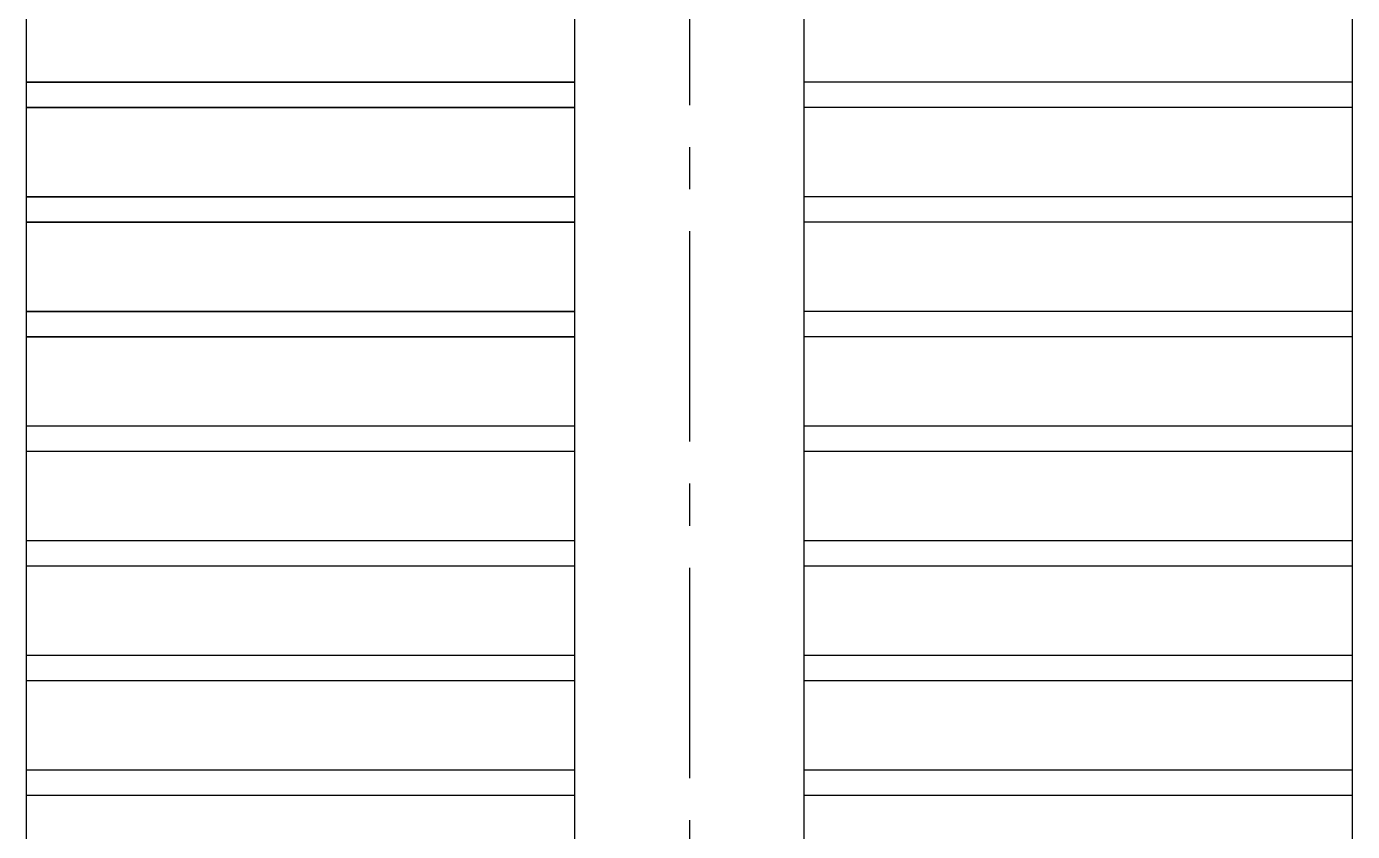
# Model space of a CAD drawing. Header units: millimetres. Extents: x 183355 to 194386, y -190559 to -183233.
# Drawn here: x 185522 to 186042, y -186841 to -186525 of the extents above; entities that cross this region are included whole.
import ezdxf

# ---------------------------------------------------------------- set-up
doc = ezdxf.new("R2010")
doc.units = ezdxf.units.MM
doc.header["$LTSCALE"] = 13
doc.linetypes.add('CENTERX2', pattern=[101.6, 63.5, -12.7, 12.7, -12.7])
doc.layers.add('1', color=4, linetype='Continuous')
doc.layers.add('标注、文本', color=3, linetype='Continuous', lineweight=25)

# ---------------------------------------------------------------- blocks, each defined once
blk = doc.blocks.new('A$C43ED4F5E')
at = {"layer": '1', "color": 1, "linetype": 'CENTERX2', "lineweight": -3, "ltscale": 0.1}
blk.add_line((840, 991.39), (840, 0), dxfattribs=at)
blk.add_line((840, 991.39), (840, 0), dxfattribs=at)
blk.add_line((840, 991.39), (840, 0), dxfattribs=at)
blk.add_line((840, 991.39), (840, 0), dxfattribs=at)
at = {"layer": '1', "ltscale": 5}
for p, q in [((795, 33.71), (795, 948.71)), ((795, 33.71), (795, 948.71)), ((885, 33.71), (885, 948.71)), ((885, 33.71), (885, 948.71)), ((580, 103.71), (580, 923.71)), ((580, 103.71), (580, 923.71)), ((1100, 103.71), (1100, 923.71)), ((1100, 103.71), (1100, 923.71)), ((795, 653.71), (580, 653.71)), ((795, 653.71), (580, 653.71)), ((795, 653.71), (580, 653.71)), ((795, 653.71), (580, 653.71)), ((580, 653.71), (795, 653.71)), ((580, 653.71), (795, 653.71)), ((795, 653.71), (580, 653.71)), ((795, 653.71), (580, 653.71)), ((795, 653.71), (580, 653.71)), ((795, 653.71), (580, 653.71)), ((580, 653.71), (795, 653.71)), ((580, 653.71), (795, 653.71)), ((795, 653.71), (580, 653.71)), ((795, 653.71), (580, 653.71)), ((795, 653.71), (580, 653.71)), ((795, 653.71), (580, 653.71)), ((580, 653.71), (795, 653.71)), ((580, 653.71), (795, 653.71)), ((795, 653.71), (580, 653.71)), ((795, 653.71), (580, 653.71)), ((795, 653.71), (580, 653.71)), ((795, 653.71), (580, 653.71)), ((580, 653.71), (795, 653.71)), ((580, 653.71), (795, 653.71)), ((1100, 653.71), (885, 653.71)), ((1100, 653.71), (885, 653.71)), ((1100, 653.71), (885, 653.71)), ((1100, 653.71), (885, 653.71)), ((1100, 653.71), (885, 653.71)), ((1100, 653.71), (885, 653.71)), ((1100, 653.71), (885, 653.71)), ((1100, 653.71), (885, 653.71)), ((1100, 653.71), (885, 653.71)), ((1100, 653.71), (885, 653.71)), ((1100, 653.71), (885, 653.71)), ((1100, 653.71), (885, 653.71)), ((1100, 653.71), (885, 653.71)), ((1100, 653.71), (885, 653.71)), ((1100, 653.71), (885, 653.71)), ((1100, 653.71), (885, 653.71)), ((795, 643.71), (580, 643.71)), ((795, 643.71), (580, 643.71)), ((795, 643.71), (580, 643.71)), ((795, 643.71), (580, 643.71)), ((580, 643.71), (795, 643.71)), ((795, 643.71), (580, 643.71)), ((795, 643.71), (580, 643.71)), ((795, 643.71), (580, 643.71)), ((795, 643.71), (580, 643.71)), ((580, 643.71), (795, 643.71)), ((795, 643.71), (580, 643.71)), ((795, 643.71), (580, 643.71)), ((795, 643.71), (580, 643.71)), ((795, 643.71), (580, 643.71)), ((580, 643.71), (795, 643.71)), ((795, 643.71), (580, 643.71)), ((795, 643.71), (580, 643.71)), ((795, 643.71), (580, 643.71)), ((795, 643.71), (580, 643.71)), ((580, 643.71), (795, 643.71)), ((1100, 643.71), (885, 643.71)), ((1100, 643.71), (885, 643.71)), ((1100, 643.71), (885, 643.71)), ((1100, 643.71), (885, 643.71)), ((1100, 643.71), (885, 643.71)), ((1100, 643.71), (885, 643.71)), ((1100, 643.71), (885, 643.71)), ((1100, 643.71), (885, 643.71)), ((1100, 643.71), (885, 643.71)), ((1100, 643.71), (885, 643.71)), ((1100, 643.71), (885, 643.71)), ((1100, 643.71), (885, 643.71)), ((795, 608.71), (580, 608.71)), ((795, 608.71), (580, 608.71)), ((795, 608.71), (580, 608.71)), ((795, 608.71), (580, 608.71)), ((580, 608.71), (795, 608.71)), ((580, 608.71), (795, 608.71)), ((795, 608.71), (580, 608.71)), ((795, 608.71), (580, 608.71)), ((795, 608.71), (580, 608.71)), ((795, 608.71), (580, 608.71)), ((580, 608.71), (795, 608.71)), ((580, 608.71), (795, 608.71)), ((795, 608.71), (580, 608.71)), ((795, 608.71), (580, 608.71)), ((795, 608.71), (580, 608.71)), ((795, 608.71), (580, 608.71)), ((580, 608.71), (795, 608.71)), ((580, 608.71), (795, 608.71)), ((795, 608.71), (580, 608.71)), ((795, 608.71), (580, 608.71)), ((795, 608.71), (580, 608.71)), ((795, 608.71), (580, 608.71)), ((580, 608.71), (795, 608.71)), ((580, 608.71), (795, 608.71)), ((1100, 608.71), (885, 608.71)), ((1100, 608.71), (885, 608.71)), ((1100, 608.71), (885, 608.71)), ((1100, 608.71), (885, 608.71)), ((1100, 608.71), (885, 608.71)), ((1100, 608.71), (885, 608.71)), ((1100, 608.71), (885, 608.71)), ((1100, 608.71), (885, 608.71)), ((1100, 608.71), (885, 608.71)), ((1100, 608.71), (885, 608.71)), ((1100, 608.71), (885, 608.71)), ((1100, 608.71), (885, 608.71)), ((1100, 608.71), (885, 608.71)), ((1100, 608.71), (885, 608.71)), ((1100, 608.71), (885, 608.71)), ((1100, 608.71), (885, 608.71)), ((795, 598.71), (580, 598.71)), ((795, 598.71), (580, 598.71)), ((795, 598.71), (580, 598.71)), ((795, 598.71), (580, 598.71)), ((580, 598.71), (795, 598.71)), ((795, 598.71), (580, 598.71)), ((795, 598.71), (580, 598.71)), ((795, 598.71), (580, 598.71)), ((795, 598.71), (580, 598.71)), ((580, 598.71), (795, 598.71)), ((795, 598.71), (580, 598.71)), ((795, 598.71), (580, 598.71)), ((795, 598.71), (580, 598.71)), ((795, 598.71), (580, 598.71)), ((580, 598.71), (795, 598.71)), ((795, 598.71), (580, 598.71)), ((795, 598.71), (580, 598.71)), ((795, 598.71), (580, 598.71)), ((795, 598.71), (580, 598.71)), ((580, 598.71), (795, 598.71)), ((1100, 598.71), (885, 598.71)), ((1100, 598.71), (885, 598.71)), ((1100, 598.71), (885, 598.71)), ((1100, 598.71), (885, 598.71)), ((1100, 598.71), (885, 598.71)), ((1100, 598.71), (885, 598.71)), ((1100, 598.71), (885, 598.71)), ((1100, 598.71), (885, 598.71)), ((1100, 598.71), (885, 598.71)), ((1100, 598.71), (885, 598.71)), ((1100, 598.71), (885, 598.71)), ((1100, 598.71), (885, 598.71)), ((795, 563.71), (580, 563.71)), ((795, 563.71), (580, 563.71)), ((795, 563.71), (580, 563.71)), ((795, 563.71), (580, 563.71)), ((580, 563.71), (795, 563.71)), ((580, 563.71), (795, 563.71)), ((795, 563.71), (580, 563.71)), ((795, 563.71), (580, 563.71)), ((795, 563.71), (580, 563.71)), ((795, 563.71), (580, 563.71)), ((580, 563.71), (795, 563.71)), ((580, 563.71), (795, 563.71)), ((795, 563.71), (580, 563.71)), ((795, 563.71), (580, 563.71)), ((795, 563.71), (580, 563.71)), ((795, 563.71), (580, 563.71)), ((580, 563.71), (795, 563.71)), ((580, 563.71), (795, 563.71)), ((795, 563.71), (580, 563.71)), ((795, 563.71), (580, 563.71)), ((795, 563.71), (580, 563.71)), ((795, 563.71), (580, 563.71)), ((580, 563.71), (795, 563.71)), ((580, 563.71), (795, 563.71)), ((1100, 563.71), (885, 563.71)), ((1100, 563.71), (885, 563.71)), ((1100, 563.71), (885, 563.71)), ((1100, 563.71), (885, 563.71)), ((1100, 563.71), (885, 563.71)), ((1100, 563.71), (885, 563.71)), ((1100, 563.71), (885, 563.71)), ((1100, 563.71), (885, 563.71)), ((1100, 563.71), (885, 563.71)), ((1100, 563.71), (885, 563.71)), ((1100, 563.71), (885, 563.71)), ((1100, 563.71), (885, 563.71)), ((1100, 563.71), (885, 563.71)), ((1100, 563.71), (885, 563.71)), ((1100, 563.71), (885, 563.71)), ((1100, 563.71), (885, 563.71)), ((795, 553.71), (580, 553.71)), ((795, 553.71), (580, 553.71)), ((795, 553.71), (580, 553.71)), ((795, 553.71), (580, 553.71)), ((580, 553.71), (795, 553.71)), ((795, 553.71), (580, 553.71)), ((795, 553.71), (580, 553.71)), ((795, 553.71), (580, 553.71)), ((795, 553.71), (580, 553.71)), ((580, 553.71), (795, 553.71)), ((795, 553.71), (580, 553.71)), ((795, 553.71), (580, 553.71)), ((795, 553.71), (580, 553.71)), ((795, 553.71), (580, 553.71)), ((580, 553.71), (795, 553.71)), ((795, 553.71), (580, 553.71)), ((795, 553.71), (580, 553.71)), ((795, 553.71), (580, 553.71)), ((795, 553.71), (580, 553.71)), ((580, 553.71), (795, 553.71)), ((1100, 553.71), (885, 553.71)), ((1100, 553.71), (885, 553.71)), ((1100, 553.71), (885, 553.71)), ((1100, 553.71), (885, 553.71)), ((1100, 553.71), (885, 553.71)), ((1100, 553.71), (885, 553.71)), ((1100, 553.71), (885, 553.71)), ((1100, 553.71), (885, 553.71)), ((1100, 553.71), (885, 553.71)), ((1100, 553.71), (885, 553.71)), ((1100, 553.71), (885, 553.71)), ((1100, 553.71), (885, 553.71)), ((795, 518.71), (580, 518.71)), ((795, 518.71), (580, 518.71)), ((795, 518.71), (580, 518.71)), ((795, 518.71), (580, 518.71)), ((1100, 518.71), (885, 518.71)), ((1100, 518.71), (885, 518.71)), ((795, 508.71), (580, 508.71)), ((795, 508.71), (580, 508.71)), ((795, 508.71), (580, 508.71)), ((795, 508.71), (580, 508.71)), ((1100, 508.71), (885, 508.71)), ((1100, 508.71), (885, 508.71)), ((795, 473.71), (580, 473.71)), ((795, 473.71), (580, 473.71)), ((795, 473.71), (580, 473.71)), ((795, 473.71), (580, 473.71)), ((1100, 473.71), (885, 473.71)), ((1100, 473.71), (885, 473.71)), ((795, 463.71), (580, 463.71)), ((795, 463.71), (580, 463.71)), ((795, 463.71), (580, 463.71)), ((795, 463.71), (580, 463.71)), ((1100, 463.71), (885, 463.71)), ((1100, 463.71), (885, 463.71)), ((795, 428.71), (580, 428.71)), ((795, 428.71), (580, 428.71)), ((795, 428.71), (580, 428.71)), ((795, 428.71), (580, 428.71)), ((1100, 428.71), (885, 428.71)), ((1100, 428.71), (885, 428.71)), ((795, 418.71), (580, 418.71)), ((795, 418.71), (580, 418.71)), ((795, 418.71), (580, 418.71)), ((795, 418.71), (580, 418.71)), ((1100, 418.71), (885, 418.71)), ((1100, 418.71), (885, 418.71)), ((795, 383.71), (580, 383.71)), ((795, 383.71), (580, 383.71)), ((795, 383.71), (580, 383.71)), ((795, 383.71), (580, 383.71)), ((1100, 383.71), (885, 383.71)), ((1100, 383.71), (885, 383.71)), ((795, 373.71), (580, 373.71)), ((795, 373.71), (580, 373.71)), ((795, 373.71), (580, 373.71)), ((795, 373.71), (580, 373.71)), ((1100, 373.71), (885, 373.71)), ((1100, 373.71), (885, 373.71))]:
    blk.add_line(p, q, dxfattribs=at)
at = {"layer": '标注、文本', "color": 4, "lineweight": 30}
for p, q in [((795, 33.71), (795, 948.71)), ((795, 33.71), (795, 948.71)), ((885, 33.71), (885, 948.71)), ((885, 33.71), (885, 948.71)), ((580, 103.71), (580, 923.71)), ((580, 103.71), (580, 923.71)), ((1100, 103.71), (1100, 923.71)), ((1100, 103.71), (1100, 923.71)), ((795, 653.71), (580, 653.71)), ((795, 653.71), (580, 653.71)), ((795, 653.71), (580, 653.71)), ((795, 653.71), (580, 653.71)), ((580, 653.71), (795, 653.71)), ((580, 653.71), (795, 653.71)), ((795, 653.71), (580, 653.71)), ((795, 653.71), (580, 653.71)), ((795, 653.71), (580, 653.71)), ((795, 653.71), (580, 653.71)), ((580, 653.71), (795, 653.71)), ((580, 653.71), (795, 653.71)), ((795, 653.71), (580, 653.71)), ((795, 653.71), (580, 653.71)), ((795, 653.71), (580, 653.71)), ((795, 653.71), (580, 653.71)), ((580, 653.71), (795, 653.71)), ((580, 653.71), (795, 653.71)), ((795, 653.71), (580, 653.71)), ((795, 653.71), (580, 653.71)), ((795, 653.71), (580, 653.71)), ((795, 653.71), (580, 653.71)), ((580, 653.71), (795, 653.71)), ((580, 653.71), (795, 653.71)), ((1100, 653.71), (885, 653.71)), ((1100, 653.71), (885, 653.71)), ((1100, 653.71), (885, 653.71)), ((1100, 653.71), (885, 653.71)), ((1100, 653.71), (885, 653.71)), ((1100, 653.71), (885, 653.71)), ((1100, 653.71), (885, 653.71)), ((1100, 653.71), (885, 653.71)), ((1100, 653.71), (885, 653.71)), ((1100, 653.71), (885, 653.71)), ((1100, 653.71), (885, 653.71)), ((1100, 653.71), (885, 653.71)), ((1100, 653.71), (885, 653.71)), ((1100, 653.71), (885, 653.71)), ((1100, 653.71), (885, 653.71)), ((1100, 653.71), (885, 653.71)), ((795, 643.71), (580, 643.71)), ((795, 643.71), (580, 643.71)), ((795, 643.71), (580, 643.71)), ((795, 643.71), (580, 643.71)), ((580, 643.71), (795, 643.71)), ((795, 643.71), (580, 643.71)), ((795, 643.71), (580, 643.71)), ((795, 643.71), (580, 643.71)), ((795, 643.71), (580, 643.71)), ((580, 643.71), (795, 643.71)), ((795, 643.71), (580, 643.71)), ((795, 643.71), (580, 643.71)), ((795, 643.71), (580, 643.71)), ((795, 643.71), (580, 643.71)), ((580, 643.71), (795, 643.71)), ((795, 643.71), (580, 643.71)), ((795, 643.71), (580, 643.71)), ((795, 643.71), (580, 643.71)), ((795, 643.71), (580, 643.71)), ((580, 643.71), (795, 643.71)), ((1100, 643.71), (885, 643.71)), ((1100, 643.71), (885, 643.71)), ((1100, 643.71), (885, 643.71)), ((1100, 643.71), (885, 643.71)), ((1100, 643.71), (885, 643.71)), ((1100, 643.71), (885, 643.71)), ((1100, 643.71), (885, 643.71)), ((1100, 643.71), (885, 643.71)), ((1100, 643.71), (885, 643.71)), ((1100, 643.71), (885, 643.71)), ((1100, 643.71), (885, 643.71)), ((1100, 643.71), (885, 643.71)), ((795, 608.71), (580, 608.71)), ((795, 608.71), (580, 608.71)), ((795, 608.71), (580, 608.71)), ((795, 608.71), (580, 608.71)), ((580, 608.71), (795, 608.71)), ((580, 608.71), (795, 608.71)), ((795, 608.71), (580, 608.71)), ((795, 608.71), (580, 608.71)), ((795, 608.71), (580, 608.71)), ((795, 608.71), (580, 608.71)), ((580, 608.71), (795, 608.71)), ((580, 608.71), (795, 608.71)), ((795, 608.71), (580, 608.71)), ((795, 608.71), (580, 608.71)), ((795, 608.71), (580, 608.71)), ((795, 608.71), (580, 608.71)), ((580, 608.71), (795, 608.71)), ((580, 608.71), (795, 608.71)), ((795, 608.71), (580, 608.71)), ((795, 608.71), (580, 608.71)), ((795, 608.71), (580, 608.71)), ((795, 608.71), (580, 608.71)), ((580, 608.71), (795, 608.71)), ((580, 608.71), (795, 608.71)), ((1100, 608.71), (885, 608.71)), ((1100, 608.71), (885, 608.71)), ((1100, 608.71), (885, 608.71)), ((1100, 608.71), (885, 608.71)), ((1100, 608.71), (885, 608.71)), ((1100, 608.71), (885, 608.71)), ((1100, 608.71), (885, 608.71)), ((1100, 608.71), (885, 608.71)), ((1100, 608.71), (885, 608.71)), ((1100, 608.71), (885, 608.71)), ((1100, 608.71), (885, 608.71)), ((1100, 608.71), (885, 608.71)), ((1100, 608.71), (885, 608.71)), ((1100, 608.71), (885, 608.71)), ((1100, 608.71), (885, 608.71)), ((1100, 608.71), (885, 608.71)), ((795, 598.71), (580, 598.71)), ((795, 598.71), (580, 598.71)), ((795, 598.71), (580, 598.71)), ((795, 598.71), (580, 598.71)), ((580, 598.71), (795, 598.71)), ((795, 598.71), (580, 598.71)), ((795, 598.71), (580, 598.71)), ((795, 598.71), (580, 598.71)), ((795, 598.71), (580, 598.71)), ((580, 598.71), (795, 598.71)), ((795, 598.71), (580, 598.71)), ((795, 598.71), (580, 598.71)), ((795, 598.71), (580, 598.71)), ((795, 598.71), (580, 598.71)), ((580, 598.71), (795, 598.71)), ((795, 598.71), (580, 598.71)), ((795, 598.71), (580, 598.71)), ((795, 598.71), (580, 598.71)), ((795, 598.71), (580, 598.71)), ((580, 598.71), (795, 598.71)), ((1100, 598.71), (885, 598.71)), ((1100, 598.71), (885, 598.71)), ((1100, 598.71), (885, 598.71)), ((1100, 598.71), (885, 598.71)), ((1100, 598.71), (885, 598.71)), ((1100, 598.71), (885, 598.71)), ((1100, 598.71), (885, 598.71)), ((1100, 598.71), (885, 598.71)), ((1100, 598.71), (885, 598.71)), ((1100, 598.71), (885, 598.71)), ((1100, 598.71), (885, 598.71)), ((1100, 598.71), (885, 598.71)), ((795, 563.71), (580, 563.71)), ((795, 563.71), (580, 563.71)), ((795, 563.71), (580, 563.71)), ((795, 563.71), (580, 563.71)), ((580, 563.71), (795, 563.71)), ((580, 563.71), (795, 563.71)), ((795, 563.71), (580, 563.71)), ((795, 563.71), (580, 563.71)), ((795, 563.71), (580, 563.71)), ((795, 563.71), (580, 563.71)), ((580, 563.71), (795, 563.71)), ((580, 563.71), (795, 563.71)), ((795, 563.71), (580, 563.71)), ((795, 563.71), (580, 563.71)), ((795, 563.71), (580, 563.71)), ((795, 563.71), (580, 563.71)), ((580, 563.71), (795, 563.71)), ((580, 563.71), (795, 563.71)), ((795, 563.71), (580, 563.71)), ((795, 563.71), (580, 563.71)), ((795, 563.71), (580, 563.71)), ((795, 563.71), (580, 563.71)), ((580, 563.71), (795, 563.71)), ((580, 563.71), (795, 563.71)), ((1100, 563.71), (885, 563.71)), ((1100, 563.71), (885, 563.71)), ((1100, 563.71), (885, 563.71)), ((1100, 563.71), (885, 563.71)), ((1100, 563.71), (885, 563.71)), ((1100, 563.71), (885, 563.71)), ((1100, 563.71), (885, 563.71)), ((1100, 563.71), (885, 563.71)), ((1100, 563.71), (885, 563.71)), ((1100, 563.71), (885, 563.71)), ((1100, 563.71), (885, 563.71)), ((1100, 563.71), (885, 563.71)), ((1100, 563.71), (885, 563.71)), ((1100, 563.71), (885, 563.71)), ((1100, 563.71), (885, 563.71)), ((1100, 563.71), (885, 563.71)), ((795, 553.71), (580, 553.71)), ((795, 553.71), (580, 553.71)), ((795, 553.71), (580, 553.71)), ((795, 553.71), (580, 553.71)), ((580, 553.71), (795, 553.71)), ((795, 553.71), (580, 553.71)), ((795, 553.71), (580, 553.71)), ((795, 553.71), (580, 553.71)), ((795, 553.71), (580, 553.71)), ((580, 553.71), (795, 553.71)), ((795, 553.71), (580, 553.71)), ((795, 553.71), (580, 553.71)), ((795, 553.71), (580, 553.71)), ((795, 553.71), (580, 553.71)), ((580, 553.71), (795, 553.71)), ((795, 553.71), (580, 553.71)), ((795, 553.71), (580, 553.71)), ((795, 553.71), (580, 553.71)), ((795, 553.71), (580, 553.71)), ((580, 553.71), (795, 553.71)), ((1100, 553.71), (885, 553.71)), ((1100, 553.71), (885, 553.71)), ((1100, 553.71), (885, 553.71)), ((1100, 553.71), (885, 553.71)), ((1100, 553.71), (885, 553.71)), ((1100, 553.71), (885, 553.71)), ((1100, 553.71), (885, 553.71)), ((1100, 553.71), (885, 553.71)), ((1100, 553.71), (885, 553.71)), ((1100, 553.71), (885, 553.71)), ((1100, 553.71), (885, 553.71)), ((1100, 553.71), (885, 553.71)), ((795, 518.71), (580, 518.71)), ((795, 518.71), (580, 518.71)), ((795, 518.71), (580, 518.71)), ((795, 518.71), (580, 518.71)), ((1100, 518.71), (885, 518.71)), ((1100, 518.71), (885, 518.71)), ((795, 508.71), (580, 508.71)), ((795, 508.71), (580, 508.71)), ((795, 508.71), (580, 508.71)), ((795, 508.71), (580, 508.71)), ((1100, 508.71), (885, 508.71)), ((1100, 508.71), (885, 508.71)), ((795, 473.71), (580, 473.71)), ((795, 473.71), (580, 473.71)), ((795, 473.71), (580, 473.71)), ((795, 473.71), (580, 473.71)), ((1100, 473.71), (885, 473.71)), ((1100, 473.71), (885, 473.71)), ((795, 463.71), (580, 463.71)), ((795, 463.71), (580, 463.71)), ((795, 463.71), (580, 463.71)), ((795, 463.71), (580, 463.71)), ((1100, 463.71), (885, 463.71)), ((1100, 463.71), (885, 463.71)), ((795, 428.71), (580, 428.71)), ((795, 428.71), (580, 428.71)), ((795, 428.71), (580, 428.71)), ((795, 428.71), (580, 428.71)), ((1100, 428.71), (885, 428.71)), ((1100, 428.71), (885, 428.71)), ((795, 418.71), (580, 418.71)), ((795, 418.71), (580, 418.71)), ((795, 418.71), (580, 418.71)), ((795, 418.71), (580, 418.71)), ((1100, 418.71), (885, 418.71)), ((1100, 418.71), (885, 418.71)), ((795, 383.71), (580, 383.71)), ((795, 383.71), (580, 383.71)), ((795, 383.71), (580, 383.71)), ((795, 383.71), (580, 383.71)), ((1100, 383.71), (885, 383.71)), ((1100, 383.71), (885, 383.71)), ((795, 373.71), (580, 373.71)), ((795, 373.71), (580, 373.71)), ((795, 373.71), (580, 373.71)), ((795, 373.71), (580, 373.71)), ((1100, 373.71), (885, 373.71)), ((1100, 373.71), (885, 373.71))]:
    blk.add_line(p, q, dxfattribs=at)

msp = doc.modelspace()

# ---------------------------------------------------------------- block references
at = {"layer": '标注、文本'}
msp.add_blockref('A$C43ED4F5E', (184942.215, -187200.597), dxfattribs=at)

doc.saveas('drawing.dxf')
